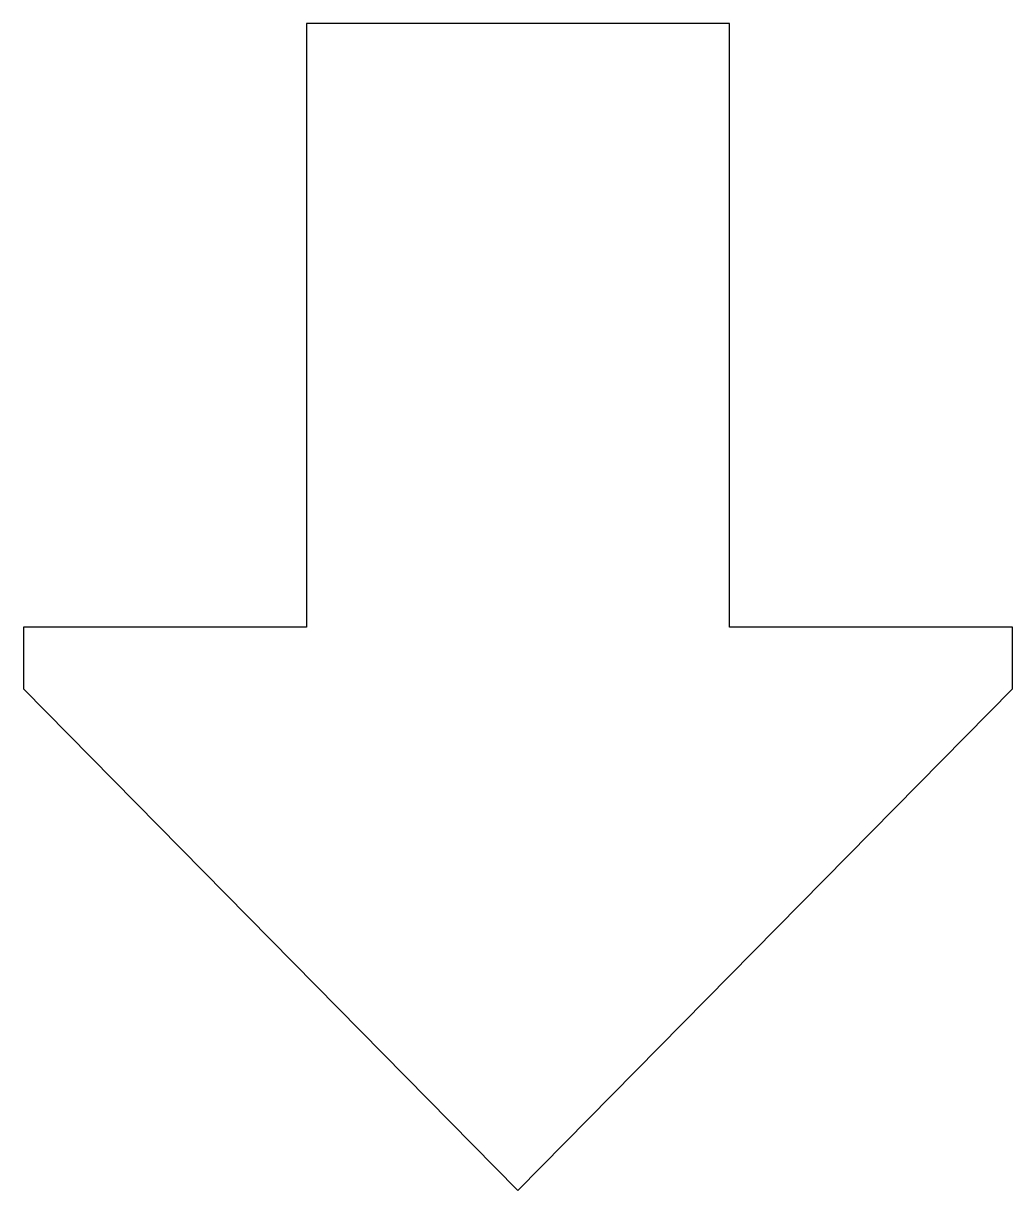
# Model space of a CAD drawing. Header units: millimetres. Extents: x -178 to 178, y 10 to 431.
import ezdxf

# ---------------------------------------------------------------- set-up
doc = ezdxf.new("R2010")
doc.units = ezdxf.units.MM

msp = doc.modelspace()

# ---------------------------------------------------------------- linework, layer by layer
for p, q in [((76.19, 430.77), (-76.19, 430.77)), ((-76.19, 430.77), (-76.19, 213.16)), ((76.19, 213.16), (76.19, 430.77)), ((-76.19, 213.16), (-178.26, 213.16)), ((-178.26, 213.16), (-178.26, 190.86)), ((178.26, 213.16), (76.19, 213.16)), ((178.26, 190.86), (178.26, 213.16)), ((-178.26, 190.86), (0, 10)), ((0, 10), (178.26, 190.86))]:
    msp.add_line(p, q)

doc.saveas('drawing.dxf')
